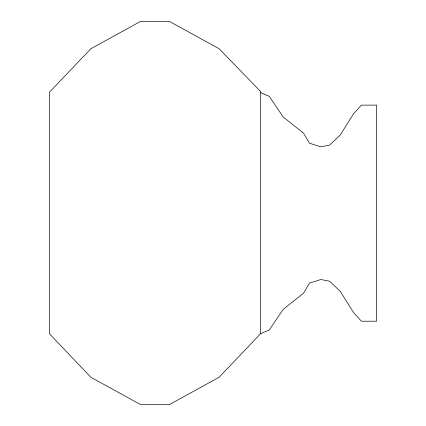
<?xml version="1.0" encoding="UTF-8"?>
<svg xmlns="http://www.w3.org/2000/svg" width="426" height="426" viewBox="0 0 426 426"><rect width="100%" height="100%" fill="white"/><g stroke="black" fill="none" stroke-linecap="round" stroke-linejoin="round"><path stroke-width="0.64" d="M260.643 333.643L219.086 377.282L169.197 404.7L140.782 404.7L90.898 377.282L49.336 333.654L49.336 92.346L90.898 48.718L140.782 21.3L169.197 21.3L219.086 48.718L260.643 91.553L260.643 333.643L269.232 330.022L283.125 309.441L303.573 293.12L309.473 283.114L320.783 279.52L329.586 281.203L340.236 291.299L353.559 312.546L361.381 321.204L376.664 321.204L376.664 105.126L361.381 105.126L353.559 113.785L340.236 135.031L329.586 145.128L320.783 146.81L309.473 143.216L303.573 133.205L283.125 116.889L269.232 96.308L260.643 92.676"/></g></svg>
